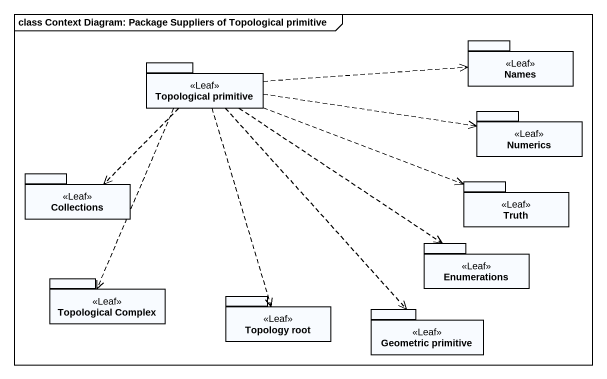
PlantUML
@startuml
mainframe class Context Diagram: Package Suppliers of Topological primitive
package Names <<Leaf>> {
}
package "Topological primitive" as Topological_primitive <<Leaf>> {
}
package Numerics <<Leaf>> {
}
package "Collections" as Collections_ <<Leaf>> {
}
package Truth <<Leaf>> {
}
package Enumerations <<Leaf>> {
}
package "Topological Complex" as Topological_Complex <<Leaf>> {
}
package "Topology root" as Topology_root <<Leaf>> {
}
package "Geometric primitive" as Geometric_primitive <<Leaf>> {
}
Topological_primitive .right.> Names
Topological_primitive .right.> Numerics
Topological_primitive ..> Collections_
Topological_primitive .right.> Truth
Topological_primitive ..> Enumerations
Topological_primitive ..> Topological_Complex
Topological_primitive ..> Topology_root
Topological_primitive ..> Geometric_primitive
@enduml
